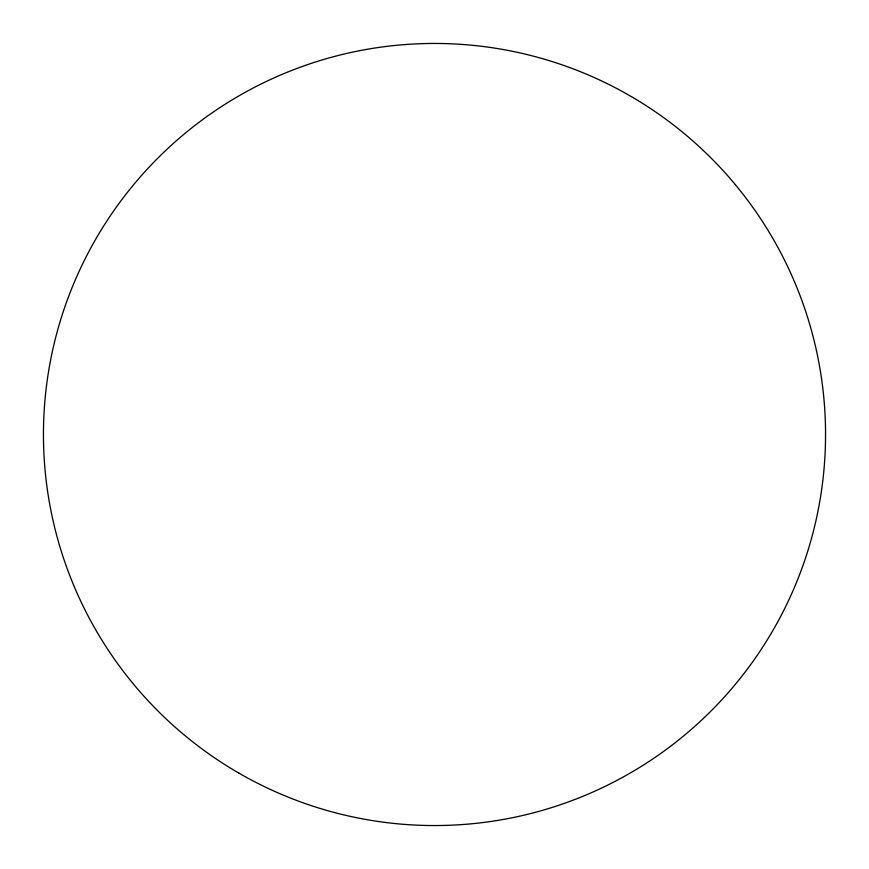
<?xml version="1.0" encoding="UTF-8"?>
<svg xmlns="http://www.w3.org/2000/svg" width="869" height="869" viewBox="0 0 869 869"><rect width="100%" height="100%" fill="white"/><g stroke="black" fill="none" stroke-linecap="round" stroke-linejoin="round"><path stroke-width="1.3" d="M238.975 773.16A391.05 391.05 0 0 0 825.55 434.5A391.05 391.05 0 0 0 238.975 95.84A391.05 391.05 0 0 0 238.975 773.16"/></g></svg>
